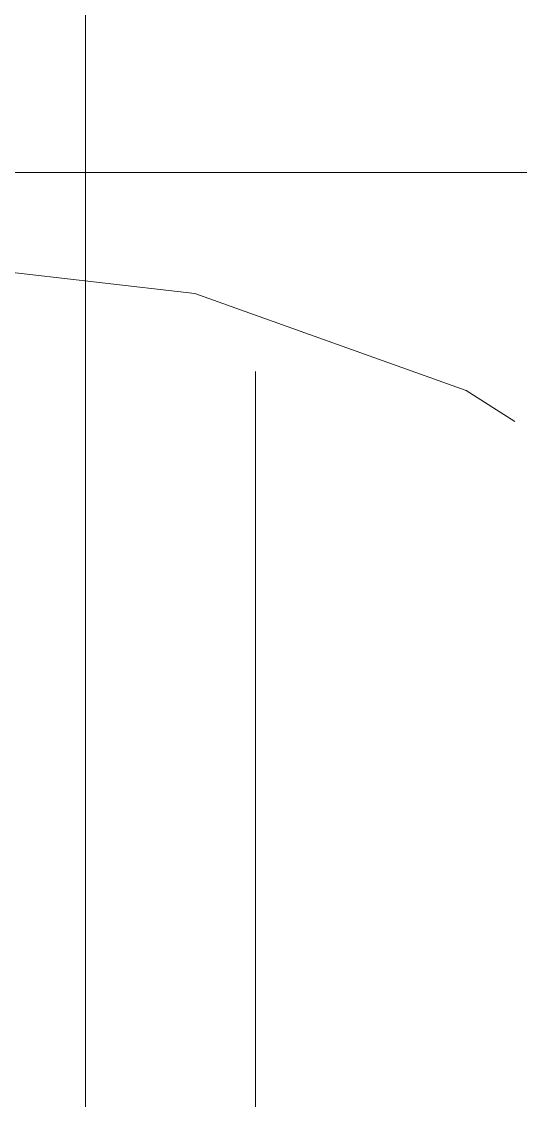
# Model space of a CAD drawing. Header units: inches. Extents: x -4266 to -1814, y 9706 to 12441.
# Drawn here: x -2759.79 to -2752.82, y 9990.97 to 10006.05 of the extents above; entities that cross this region are included whole.
import ezdxf

# ---------------------------------------------------------------- set-up
doc = ezdxf.new("R2010")
doc.units = ezdxf.units.IN
doc.header["$MEASUREMENT"] = 0
for name, color, linetype, lineweight in [('0-1', 7, 'Continuous', 5), ('0-3', 7, 'Continuous', 9), ('A-DETL-GENF-2', 253, 'Continuous', 9)]:
    doc.layers.add(name, color=color, linetype=linetype, lineweight=lineweight)

# ---------------------------------------------------------------- blocks, each defined once
blk = doc.blocks.new('daphne 26070 - daphne 26070-V184-FLOOR PLAN - 1ST FLOOR')
at = {"layer": 'A-DETL-GENF-2'}
for p, q in [((0, 20.905), (0, 20.973)), ((0, 20.973), (0, 20.231)), ((0, 20.039), (0, 20.905)), ((0, 20.267), (0, 20.511)), ((0, 20.511), (0, 20.039)), ((0, 19.093), (0, 20.267)), ((0, 20.231), (0, 19.881)), ((0, 19.33), (0, 20.196)), ((0, 20.196), (0, 18.778)), ((0, 19.645), (0, 19.881)), ((0, 19.881), (0, 18.857)), ((0, 19.881), (0, 19.347)), ((0, 19.347), (0, 19.724)), ((0, 19.724), (0, 19.409)), ((0, 18.778), (0, 19.645)), ((0, 19.093), (0, 19.524)), ((0, 19.524), (0, 19.33)), ((0, 19.409), (0, 19.446)), ((0, 19.446), (0, 18.936)), ((0, 19.409), (0, 18.969)), ((0, 18.621), (0, 19.409)), ((0, 19.093), (0, 19.33)), ((0, 19.33), (0, 19.251)), ((0, 19.251), (0, 18.227)), ((0, 18.069), (0, 19.093)), ((0, 18.227), (0, 19.093)), ((0, 18.542), (0, 19.093)), ((0, 18.969), (0, 18.227)), ((0, 18.936), (0, 18.148)), ((0, 18.385), (0, 18.857)), ((0, 18.857), (0, 18.7)), ((0, 18.857), (0, 18.227)), ((0, 18.7), (0, 18.148)), ((0, 18.227), (0, 18.621)), ((0, 18.227), (0, 18.542)), ((0, 17.846), (0, 18.385)), ((0, 18.148), (0, 18.227)), ((0, 18.227), (0, 17.676)), ((0, 17.045), (0, 18.148)), ((0, 18.148), (0, 18.069)), ((0, 18.148), (0, 18.069)), ((0, 18.069), (0, 17.676)), ((0, 17.676), (0, 17.991)), ((0, 17.991), (0, 17.846)), ((0, 17.676), (0, 17.092)), ((0, 17.092), (0, 16.809)), ((0, 15.312), (0, 17.045)), ((0, 17.045), (0, 16.809)), ((0, 16.809), (0, 17.045)), ((0, 16.809), (0, 15.312)), ((0, 14.84), (0, 15.312)), ((0, 15.312), (0, 14.761)), ((0, 14.761), (0, 14.918)), ((0, 14.918), (0, 13.816)), ((0, 14.372), (0, 14.84)), ((0, 14.052), (0, 14.525)), ((0, 14.525), (0, 13.973)), ((0, 13.973), (0, 14.372)), ((0, 13.973), (0, 14.367)), ((0, 14.367), (0, 13.973)), ((0, 13.816), (0, 14.209)), ((0, 14.209), (0, 13.658)), ((0, 13.737), (0, 14.052)), ((0, 13.973), (0, 13.658)), ((0, 13.658), (0, 13.973)), ((0, 13.973), (0, 13.579)), ((0, 13.737), (0, 13.973)), ((0, 13.028), (0, 13.816)), ((0, 13.816), (0, 13.737)), ((0, 13.658), (0, 13.737)), ((0, 13.579), (0, 13.737)), ((0, 13.737), (0, 13.343)), ((0, 13.343), (0, 12.87)), ((0, 12.634), (0, 13.028)), ((0, 12.87), (0, 11.295)), ((0, 12.398), (0, 12.634)), ((0, 12.24), (0, 12.398)), ((0, 11.374), (0, 12.24)), ((0, 10.901), (0, 11.374)), ((0, 11.295), (0, 10.98)), ((0, 10.98), (0, 10.397)), ((0, 10.665), (0, 10.901))]:
    blk.add_line(p, q, dxfattribs=at)
blk = doc.blocks.new('switchgrass 26764 - switchgrass 26764-V167-FLOOR PLAN - 1ST FLOOR')
at = {"layer": 'A-DETL-GENF-2'}
for p, q in [((-8.597, -15.748), (-7.918, -16.181)), ((-7.918, -16.181), (-4.127, -17.537)), ((-4.127, -17.537), (0, -18.013))]:
    blk.add_line(p, q, dxfattribs=at)
blk = doc.blocks.new('switchgrass 26764 - switchgrass 26764-V186-FLOOR PLAN - 1ST FLOOR')
at = {"layer": 'A-DETL-GENF-2'}
for p, q in [((0, 3.367), (0, -4.66)), ((0, 1.81), (0, 3.113)), ((0, 1.775), (0, 1.81)), ((0, 1.718), (0, 1.775)), ((0, 1.648), (0, 1.718)), ((0, 1.57), (0, 1.648)), ((0, 1.494), (0, 1.57)), ((0, 1.427), (0, 1.494)), ((0, 1.375), (0, 1.427)), ((0, 1.375), (0, -0.362)), ((3.367, 0), (-4.66, 0)), ((-1.086, 0), (-0.615, 0)), ((-0.615, 0), (-0.354, 0)), ((-0.354, 0), (-0.507, 0)), ((1.375, 0), (-0.362, 0)), ((1.375, 0), (1.427, 0)), ((1.427, 0), (1.494, 0)), ((1.494, 0), (1.57, 0)), ((1.57, 0), (1.648, 0)), ((1.648, 0), (1.718, 0)), ((1.718, 0), (1.775, 0)), ((1.775, 0), (1.81, 0)), ((1.81, 0), (3.113, 0)), ((3.113, 0), (3.692, 0)), ((3.547, 0), (3.257, 0)), ((3.257, 0), (3.547, 0)), ((3.484, 0), (3.367, 0)), ((3.564, 0), (3.484, 0)), ((4.883, 0), (3.547, 0)), ((3.547, 0), (3.606, 0)), ((3.615, 0), (3.564, 0)), ((3.606, 0), (3.694, 0)), ((3.641, 0), (3.615, 0)), ((3.937, 0), (3.641, 0)), ((3.692, 0), (5.574, 0)), ((3.694, 0), (3.799, 0)), ((3.799, 0), (3.907, 0)), ((3.907, 0), (4.006, 0)), ((4.524, 0), (3.937, 0)), ((4.006, 0), (4.083, 0)), ((4.083, 0), (4.126, 0)), ((4.126, 0), (4.345, 0)), ((4.309, 0), (4.282, 0)), ((4.282, 0), (4.335, 0)), ((4.737, 0), (4.309, 0)), ((4.335, 0), (4.886, 0)), ((4.345, 0), (4.936, 0)), ((5.517, 0), (4.524, 0)), ((5.51, 0), (4.737, 0)), ((4.995, 0), (4.883, 0)), ((4.886, 0), (4.995, 0)), ((4.936, 0), (5.803, 0)), ((7.89, 0), (5.429, 0)), ((5.429, 0), (6.539, 0)), ((5.574, 0), (5.51, 0)), ((7.014, 0), (5.517, 0)), ((5.803, 0), (6.846, 0)), ((-0.654, 0), (-0.666, 0)), ((-0.666, 0), (-0.666, 0)), ((-0.666, 0), (-0.651, 0)), ((-0.631, 0), (-0.654, 0)), ((-0.651, 0), (-0.362, 0)), ((-0.598, 0), (-0.631, 0)), ((-0.556, 0), (-0.598, 0)), ((-0.507, 0), (-0.556, 0)), ((0, -0.615), (0, -0.354)), ((0, -0.354), (0, -0.507)), ((0, -0.651), (0, -0.362)), ((0, -0.507), (0, -0.556)), ((0, -0.556), (0, -0.598)), ((0, -0.598), (0, -0.631)), ((0, -1.086), (0, -0.615)), ((0, -0.631), (0, -0.654)), ((0, -0.666), (0, -0.651)), ((0, -0.654), (0, -0.666)), ((0, -0.666), (0, -0.666)), ((0, -1.901), (0, -1.086)), ((0, -2.332), (0, -1.901)), ((0, -2.873), (0, -2.332)), ((0, -3.547), (0, -2.873)), ((0, -4.37), (0, -3.547)), ((0, -5.574), (0, -4.37)), ((0, -6.442), (0, -4.415)), ((0, -4.415), (0, -7.6)), ((0, -4.66), (0, -4.807)), ((0, -4.807), (0, -4.907)), ((0, -4.85), (0, -4.831)), ((0, -4.831), (0, -5.284)), ((0, -5.465), (0, -4.85)), ((0, -4.907), (0, -4.97)), ((0, -4.97), (0, -5.002)), ((0, -5), (0, -4.995)), ((0, -4.995), (0, -5.093)), ((0, -5.012), (0, -5)), ((0, -5.002), (0, -5.012)), ((0, -5.093), (0, -5.217)), ((0, -5.217), (0, -5.639)), ((0, -5.284), (0, -5.443)), ((0, -5.443), (0, -8.185)), ((0, -6.038), (0, -5.465)), ((0, -6.354), (0, -5.574)), ((0, -5.639), (0, -5.764)), ((0, -5.764), (0, -5.863)), ((0, -5.863), (0, -5.858)), ((0, -5.858), (0, -6.098)), ((0, -6.55), (0, -6.038)), ((0, -6.098), (0, -6.531)), ((0, -7.479), (0, -6.354)), ((0, -7.41), (0, -6.442)), ((0, -8.464), (0, -6.519)), ((0, -6.519), (0, -6.947)), ((0, -6.531), (0, -7.298)), ((0, -6.981), (0, -6.55)), ((0, -6.947), (0, -7.639)), ((0, -7.312), (0, -6.981)), ((0, -8.324), (0, -7.166)), ((0, -7.166), (0, -7.476)), ((0, -7.298), (0, -8.491)), ((0, -7.525), (0, -7.312)), ((0, -8.805), (0, -7.41)), ((0, -8.084), (0, -7.456)), ((0, -7.456), (0, -10.496)), ((0, -7.476), (0, -7.888)), ((0, -8.78), (0, -7.479)), ((0, -7.6), (0, -7.525)), ((0, -7.639), (0, -8.519)), ((0, -7.888), (0, -8.493)), ((0, -8.98), (0, -8.084)), ((0, -8.185), (0, -8.469)), ((0, -9.181), (0, -8.324)), ((0, -8.324), (0, -8.414)), ((0, -10.483), (0, -8.324)), ((0, -8.936), (0, -8.324)), ((0, -8.324), (0, -9.048)), ((0, -8.414), (0, -9.488)), ((0, -8.469), (0, -8.464)), ((0, -8.491), (0, -10.206)), ((0, -8.493), (0, -9.308)), ((0, -8.519), (0, -9.507)), ((0, -10.088), (0, -8.78)), ((0, -10.417), (0, -8.805)), ((0, -9.575), (0, -8.936)), ((0, -9.145), (0, -8.98)), ((0, -9.048), (0, -11.654)), ((0, -9.193), (0, -9.145)), ((0, -10.076), (0, -9.181)), ((0, -9.631), (0, -9.193)), ((0, -9.308), (0, -10.348)), ((0, -9.488), (0, -9.868)), ((0, -9.507), (0, -10.527)), ((0, -10.197), (0, -9.575)), ((0, -10.153), (0, -9.631)), ((0, -9.868), (0, -10.265)), ((0, -10.947), (0, -10.076)), ((0, -11.232), (0, -10.088)), ((0, -10.221), (0, -10.153)), ((0, -10.758), (0, -10.197)), ((0, -10.206), (0, -10.221)), ((0, -10.265), (0, -14.289)), ((0, -10.348), (0, -11.631)), ((0, -12.037), (0, -10.417)), ((0, -10.978), (0, -10.483)), ((0, -10.496), (0, -12.667)), ((0, -10.527), (0, -11.501)), ((0, -11.214), (0, -10.758)), ((0, -11.799), (0, -10.933)), ((0, -10.933), (0, -11.603)), ((0, -11.733), (0, -10.947)), ((0, -11.54), (0, -10.978)), ((0, -11.52), (0, -11.214)), ((0, -12.043), (0, -11.232)), ((0, -11.501), (0, -12.351)), ((0, -11.631), (0, -11.52)), ((0, -11.829), (0, -11.54)), ((0, -11.603), (0, -12.246)), ((0, -11.654), (0, -11.799)), ((0, -12.372), (0, -11.733)), ((0, -12.976), (0, -11.829)), ((0, -13.454), (0, -12.037)), ((0, -12.351), (0, -12.043)), ((0, -12.246), (0, -12.844)), ((0, -12.8), (0, -12.372)), ((0, -12.667), (0, -12.957)), ((0, -12.957), (0, -12.8)), ((0, -12.844), (0, -13.378))]:
    blk.add_line(p, q, dxfattribs=at)
blk = doc.blocks.new('CTR - 1st Phase - Shell_rvt-1-FLOOR PLAN - 1ST FLOOR')
at = {"layer": '0-3'}
for name, p in [('switchgrass 26764 - switchgrass 26764-V186-FLOOR PLAN - 1ST FLOOR', (-2758.899, 10003.939)), ('daphne 26070 - daphne 26070-V184-FLOOR PLAN - 1ST FLOOR', (-2756.523, 9980.189))]:
    blk.add_blockref(name, p, dxfattribs=at)
at = {"layer": '0-3', "rotation": 180}
blk.add_blockref('switchgrass 26764 - switchgrass 26764-V167-FLOOR PLAN - 1ST FLOOR', (-2761.496, 9984.714), dxfattribs=at)

msp = doc.modelspace()

# ---------------------------------------------------------------- block references
at = {"layer": '0-1'}
msp.add_blockref('CTR - 1st Phase - Shell_rvt-1-FLOOR PLAN - 1ST FLOOR', (0, 0), dxfattribs=at)

doc.saveas('drawing.dxf')
